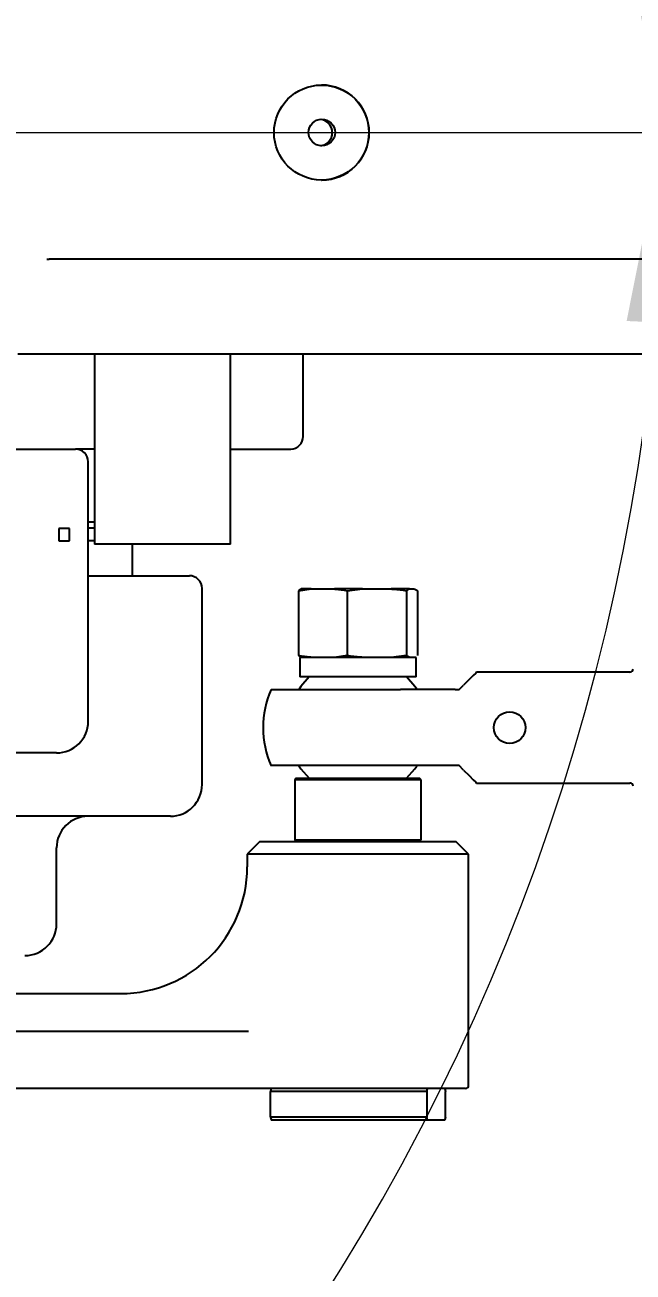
# Model space of a CAD drawing. Header units: millimetres. Extents: x 0 to 420, y 0 to 297.
# Drawn here: x 114.28 to 123.89, y 50.56 to 70.26 of the extents above; entities that cross this region are included whole.
import ezdxf

# ---------------------------------------------------------------- set-up
doc = ezdxf.new("R2010")
doc.units = ezdxf.units.MM
doc.linetypes.add('PHANTOM', pattern=[12.7, 6.35, -1.27, 1.27, -1.27, 1.27, -1.27])
doc.layers.get('0').update_dxf_attribs({"lineweight": 18})
doc.layers.add('双点划线层', color=7, linetype='PHANTOM', lineweight=18)
doc.layers.add('标注层', color=7, linetype='Continuous', lineweight=15)
doc.styles.add('SLDTEXTSTYLE6', font='', dxfattribs={"width": 0.7})
doc.styles.get('SLDTEXTSTYLE6').set_extended_font_data('宋体')
doc.dimstyles.new('SLDDIMSTYLE0', dxfattribs={"dimtxt": 3, "dimasz": 3, "dimexe": 0, "dimexo": 0.0625, "dimgap": 0.75, "dimtad": 1, "dimdec": 4, "dimlfac": 10, "dimzin": 12, "dimdsep": 46, "dimtxsty": 'SLDTEXTSTYLE6', "dimcen": 0.09, "dimdle": 6, "dimazin": 3, "dimtfac": 1, "dimtdec": 3, "dimtofl": 0, "dimtmove": 0, "dimatfit": 3, "dimfxl": 1, "dimfrac": 2, "dimtolj": 1, "dimarcsym": 0})
doc.dimstyles.new('SLDDIMSTYLE8', dxfattribs={"dimtxt": 3, "dimasz": 3, "dimexe": 0, "dimexo": 0.0625, "dimgap": 0.75, "dimtad": 1, "dimdec": 1, "dimlfac": 10, "dimrnd": 1e-09, "dimzin": 12, "dimdsep": 46, "dimtxsty": 'SLDTEXTSTYLE6', "dimcen": 0, "dimdle": 6, "dimadec": 0, "dimazin": 3, "dimtfac": 1, "dimtdec": 3, "dimtofl": 0, "dimtmove": 0, "dimatfit": 3, "dimfxl": 1, "dimfrac": 2, "dimtolj": 1, "dimarcsym": 0})

# ---------------------------------------------------------------- blocks, each defined once
blk = doc.blocks.new('*X27')
at = {"layer": '标注层', "transparency": 16777216}
blk.add_hatch(color=256, dxfattribs=at).paths.add_polyline_path([(233.011, 96.215), (229.978, 96.097), (230.154, 95.191)], flags=0)
blk.add_line((233.011, 96.215), (90.275, 68.561), dxfattribs=at)
at = {"layer": '标注层', "transparency": 16777216, "insert": (154.888, 85.018), "char_height": 3, "width": 21.26774, "attachment_point": 1, "rotation": 10.9646, "style": 'SLDTEXTSTYLE6'}
blk.add_mtext('R1453.9', dxfattribs=at)
blk = doc.blocks.new('*X28')
at = {"layer": '标注层', "transparency": 16777216}
for points in [[(64.149, 90.483), (66.517, 92.383), (65.836, 93.007)], [(124.38, 68.561), (124.71, 71.578), (123.788, 71.538)]]:
    blk.add_hatch(color=256, dxfattribs=at).paths.add_polyline_path(points, flags=0)
blk.add_arc((90.275, 68.561), 34.105, 0, 140, dxfattribs=at)
at = {"layer": '标注层', "transparency": 16777216, "insert": (99.161, 105.736), "char_height": 3, "width": 12.0331, "attachment_point": 1, "rotation": 340, "style": 'SLDTEXTSTYLE6'}
blk.add_mtext('140%%D', dxfattribs=at)
blk = doc.blocks.new('*X29')
at = {"layer": '标注层', "transparency": 16777216}
for points in [[(124.38, 68.561), (123.788, 65.584), (124.71, 65.544)], [(64.149, 46.639), (65.836, 44.115), (66.517, 44.739)]]:
    blk.add_hatch(color=256, dxfattribs=at).paths.add_polyline_path(points, flags=0)
blk.add_arc((90.275, 68.561), 34.105, 220, 360, dxfattribs=at)
at = {"layer": '标注层', "transparency": 16777216, "insert": (96.516, 38.654), "char_height": 3, "width": 12.0331, "attachment_point": 1, "rotation": 20, "style": 'SLDTEXTSTYLE6'}
blk.add_mtext('140%%D', dxfattribs=at)
blk = doc.blocks.new('*X30')
at = {"layer": '标注层', "transparency": 16777216}
blk.add_hatch(color=0, dxfattribs=at).paths.add_polyline_path([(127.834, 97.02), (128.429, 96.217), (125.721, 94.832)], flags=0)
at = {"layer": '标注层', "color": 0, "lineweight": -2, "transparency": 16777216}
blk.add_line((145.51, 109.499), (128.132, 96.619), dxfattribs=at)
at = {"layer": '标注层', "color": 0, "transparency": 16777216, "insert": (139.631, 107.942), "char_height": 3, "width": 17.5776, "attachment_point": 5, "rotation": 36.5442, "style": 'SLDTEXTSTYLE6'}
blk.add_mtext('R441.2', dxfattribs=at)

msp = doc.modelspace()

# ---------------------------------------------------------------- linework, layer by layer
at = {"color": 161, "linetype": 'Continuous', "lineweight": 25, "true_color": 0x67adff}
for p, q in [((118.96753446, 69.31092361), (118.96381513, 69.31092361)), ((118.96381513, 67.81092364), (118.96753446, 67.81092364)), ((114.61914912, 66.56309589), (114.65591029, 66.56092367)), ((117.54418448, 66.56092367), (114.65591029, 66.56092367)), ((129.45469752, 66.56092367), (117.54418448, 66.56092367)), ((116.08969406, 65.06092361), (114.16202173, 65.06092361)), ((115.37754372, 65.06092361), (115.37754372, 62.06092387)), ((164.69398275, 65.06092361), (116.08969406, 65.06092361)), ((117.52515868, 62.06092387), (117.52515868, 65.06092361)), ((118.67210105, 63.76092359), (118.67210105, 65.06092361)), ((109.16313663, 63.56092355), (115.07515744, 63.56092355)), ((115.37754372, 63.56092355), (115.07515744, 63.56092355)), ((117.52515868, 63.56092355), (118.47891644, 63.56092355)), ((115.27515784, 59.26092341), (115.27515784, 63.36092352)), ((115.27515784, 59.26092341), (115.27515784, 63.36092352)), ((114.98113815, 62.30692363), (114.81037286, 62.30692363)), ((114.81037286, 62.30692363), (114.81037286, 62.11142363)), ((114.98113815, 62.11142363), (114.98113815, 62.30692363)), ((115.27515784, 62.41092346), (115.37754372, 62.41092346)), ((115.37754372, 62.31092363), (115.27515784, 62.31092363)), ((114.81037286, 62.11142363), (114.98113815, 62.11142363)), ((115.37754372, 62.1114239), (115.27515784, 62.1114239)), ((115.53425327, 62.06092387), (115.37754372, 62.06092387)), ((117.09674135, 62.06092387), (115.53425327, 62.06092387)), ((115.97515777, 61.5609236), (115.97515777, 62.06092387)), ((117.33614937, 62.06092387), (117.09674135, 62.06092387)), ((117.52515868, 62.06092387), (117.33614937, 62.06092387)), ((115.27515784, 61.5609236), (115.97557202, 61.5609236)), ((115.97557202, 61.5609236), (116.8751581, 61.5609236)), ((117.07515851, 58.26092362), (117.07515851, 61.36092394)), ((118.60030428, 61.32372691), (118.80041495, 61.35092377)), ((118.60030428, 61.32372691), (118.60030428, 60.29812022)), ((118.80041495, 61.35092377), (118.64460543, 61.35092377)), ((118.80041495, 61.35092377), (119.16969851, 61.35092377)), ((119.61422399, 61.35092377), (119.16969851, 61.35092377)), ((119.36980918, 61.32372691), (119.61422399, 61.35092377)), ((119.36980918, 61.32372691), (119.36980918, 60.29812022)), ((119.61422399, 61.35092377), (120.06526128, 61.35092377)), ((120.35397426, 61.35092377), (120.06526128, 61.35092377)), ((120.3096731, 61.32372691), (120.35397426, 61.35092377)), ((120.3096731, 61.32372691), (120.3096731, 60.29812022)), ((120.35397426, 61.35092377), (120.43573097, 61.35092377)), ((120.48003212, 61.32372691), (120.48003212, 60.29812022)), ((117.07515851, 58.26092362), (117.07515851, 61.16092353)), ((118.60030428, 60.29812022), (118.64460543, 60.27092337)), ((119.36980918, 60.29812022), (119.16969851, 60.27092337)), ((120.3096731, 60.29812022), (120.06526128, 60.27092337)), ((118.62183646, 60.27092337), (118.62183646, 59.96092334)), ((120.45849994, 60.27092337), (118.62183646, 60.27092337)), ((120.45849994, 59.96092334), (120.45849994, 60.27092337)), ((120.45849994, 59.96092334), (118.62183646, 59.96092334)), ((123.84016946, 60.03592386), (121.41516939, 60.03592386)), ((121.07662991, 59.76092367), (120.21335796, 59.76092367)), ((121.07662991, 59.76092367), (121.14016846, 59.76092367)), ((121.14016846, 59.76092367), (121.21126786, 59.83202457)), ((114.77515832, 58.76092388), (100.77515751, 58.76092388)), ((121.07662991, 58.56092348), (120.21335796, 58.56092348)), ((121.14016846, 58.56092348), (121.07662991, 58.56092348)), ((121.21126786, 58.48982333), (121.14016846, 58.56092348)), ((118.56516734, 58.36092382), (118.54016915, 58.33592339)), ((118.54016915, 58.33592339), (118.54016915, 57.3859237)), ((119.88775269, 58.33592339), (118.54016915, 58.33592339)), ((118.56516734, 58.36092382), (119.87906233, 58.36092382)), ((119.87906233, 58.36092382), (120.51516906, 58.36092382)), ((120.54016725, 58.33592339), (119.88775269, 58.33592339)), ((120.54016725, 58.33592339), (120.51516906, 58.36092382)), ((120.54016725, 57.3859237), (120.54016725, 58.33592339)), ((121.41516939, 58.28592329), (123.84016946, 58.28592329)), ((114.67584208, 57.76092335), (113.27515826, 57.76092335)), ((115.7052292, 57.76092335), (114.67584208, 57.76092335)), ((116.57515899, 57.76092335), (115.7052292, 57.76092335)), ((117.99016729, 57.36092328), (117.79016689, 57.16092362)), ((117.99016729, 57.36092328), (121.09016911, 57.36092328)), ((118.54016915, 57.3859237), (118.56516734, 57.36092328)), ((118.54016915, 57.3859237), (119.88775269, 57.3859237)), ((119.88775269, 57.3859237), (120.54016725, 57.3859237)), ((120.51516906, 57.36092328), (120.54016725, 57.3859237)), ((121.29016951, 57.16092362), (121.09016911, 57.36092328)), ((114.77515832, 56.06092363), (114.77515832, 57.26092382)), ((114.77515832, 56.06092363), (114.77515832, 57.26092382)), ((117.79016689, 57.16092362), (117.79016689, 56.96092396)), ((121.29016951, 57.16092362), (117.79016689, 57.16092362)), ((121.29016951, 53.51092367), (121.29016951, 57.16092362)), ((90.32047553, 54.96092289), (115.88478819, 54.96092289)), ((117.59337321, 54.36092316), (90.76205291, 54.36092316)), ((117.81092719, 54.36092316), (117.59337321, 54.36092316)), ((117.52995387, 53.46092432), (91.16841922, 53.46092432)), ((117.97705725, 53.46092432), (117.52995387, 53.46092432)), ((121.24016717, 53.46092432), (117.97705725, 53.46092432)), ((118.16874281, 53.46092432), (118.1566222, 53.41092347)), ((120.62932387, 53.41092347), (118.1566222, 53.41092347)), ((118.1566222, 53.01092415), (118.1566222, 53.41092347)), ((120.62932387, 53.41092347), (120.62932387, 53.01092415)), ((120.91159359, 53.46092432), (120.92371419, 53.41092347)), ((120.92371419, 53.01092415), (120.92371419, 53.41092347)), ((118.1566222, 53.01092415), (120.62932387, 53.01092415)), ((120.6414415, 52.96092331), (120.62932387, 53.01092415)), ((120.6414415, 52.96092331), (118.16874281, 52.96092331)), ((120.91159359, 52.96092331), (120.6414415, 52.96092331))]:
    msp.add_line(p, q, dxfattribs=at)
for points in [[(118.77016858, 59.96092334), (118.6398609, 59.81138497), (118.60993937, 59.7679682)], [(120.47429517, 59.76197197), (120.4404755, 59.81138497), (120.31016782, 59.96092334)], [(121.41516939, 60.03592386), (121.40192822, 60.02268492), (121.36261598, 59.98337044), (121.29841283, 59.91916954), (121.21126786, 59.83202457)], [(118.60604123, 58.55987518), (118.6398609, 58.51046219), (118.77016858, 58.36092382)], [(120.31016782, 58.36092382), (120.4404755, 58.51046219), (120.47039703, 58.55387895)], [(121.21126786, 58.48982333), (121.29841283, 58.40267762), (121.36261598, 58.33847671), (121.40192822, 58.29916223), (121.41516939, 58.28592329)]]:
    msp.add_lwpolyline(points, dxfattribs=at)
for centre, radius in [((118.96417559, 68.56099003), 0.74984119), ((118.96929938, 68.56088608), 0.20994779), ((121.94016808, 59.16092363), 0.25)]:
    msp.add_circle(centre, radius, dxfattribs=at)
for centre, radius, start, end in [((118.96730301, 68.56121142), 0.74971222, 359.978005522, 89.982312284), ((118.92468786, 68.56098648), 0.20994525, 359.982846085, 83.876228368), ((118.92468786, 68.56086077), 0.20994525, 276.123771632, 0.017153915), ((118.96730301, 68.56063583), 0.74971222, 270.017687716, 0.021994478), ((118.47544879, 63.75757377), 0.19668079, 271.010225143, 0.975893195), ((115.07515784, 63.36092363), 0.2, 0, 90), ((116.87515784, 61.36092363), 0.2, 0, 90), ((123.84016808, 60.08592363), 0.05, 270, 0), ((119.54016808, 59.16092363), 1.5, 156.344073972, 203.646732315), ((114.77515784, 59.26092363), 0.5, 270, 0), ((116.57515784, 58.26092363), 0.5, 270, 0), ((123.84016808, 58.23592363), 0.05, 0, 90), ((115.27515784, 57.26092363), 0.5, 90, 180), ((115.79016808, 56.96092363), 2, 270, 360), ((114.27515784, 56.06092363), 0.5, 270, 0), ((121.24016808, 53.51092363), 0.05, 270, 360)]:
    msp.add_arc(centre, radius, start, end, dxfattribs=at)
for points, knots in [([(118.64460543, 61.35092377), (118.64360297, 61.35049436), (118.62879071, 61.34414942), (118.61404864, 61.33358053), (118.60030428, 61.32372691)], [0, 0, 0, 0, 0.003524295453, 0.052074759939, 0.052074759939, 0.052074759939, 0.052074759939]), ([(119.16969851, 61.35092377), (119.17439588, 61.35047796), (119.2413052, 61.34412782), (119.30789465, 61.33355628), (119.36980918, 61.32372691)], [0, 0, 0, 0, 0.01418014982, 0.20198192259, 0.20198192259, 0.20198192259, 0.20198192259]), ([(120.06526128, 61.35092377), (120.07739155, 61.34996137), (120.1590904, 61.3434795), (120.24041944, 61.33281122), (120.3096731, 61.32372691)], [0, 0, 0, 0, 0.03651769715, 0.24595101729, 0.24595101729, 0.24595101729, 0.24595101729]), ([(120.43573097, 61.35092377), (120.43673343, 61.35049436), (120.45154569, 61.34414942), (120.46628776, 61.33358053), (120.48003212, 61.32372691)], [0, 0, 0, 0, 0.003524295453, 0.052074759939, 0.052074759939, 0.052074759939, 0.052074759939]), ([(118.80041495, 60.27092337), (118.79571765, 60.27136917), (118.72883705, 60.27771649), (118.66223168, 60.28828965), (118.60030428, 60.29812022)], [0, 0, 0, 0, 0.01418601583, 0.20198190359, 0.20198190359, 0.20198190359, 0.20198190359]), ([(119.61422399, 60.27092337), (119.60209271, 60.27188576), (119.5203921, 60.27836717), (119.43906255, 60.28903576), (119.36980918, 60.29812022)], [0, 0, 0, 0, 0.03652036915, 0.24595399245, 0.24595399245, 0.24595399245, 0.24595399245]), ([(120.35397426, 60.27092337), (120.3529718, 60.27135303), (120.33815958, 60.27770175), (120.32341749, 60.28826856), (120.3096731, 60.29812022)], [0, 0, 0, 0, 0.003524289423, 0.0520745045, 0.0520745045, 0.0520745045, 0.0520745045]), ([(118.16972033, 59.76092367), (118.16956925, 59.76092367), (118.16917863, 59.76092367), (118.21265869, 59.76092367), (118.29427325, 59.76092367), (118.4119016, 59.76092367), (118.56235046, 59.76092367), (118.73918044, 59.76092367), (118.94043126, 59.76092367), (119.15683473, 59.76092367), (119.3861067, 59.76092367), (119.6177525, 59.76092367), (119.84897639, 59.76092367), (120.04875463, 59.76092367), (120.16587377, 59.76092367), (120.21335796, 59.76092367)], [0, 0, 0, 0, 0.1058951007, 0.2737952181, 0.4369650149, 0.6048638146, 0.7680334832, 0.9359374548, 1.0991066933, 1.2670067785, 1.4301752619, 1.5980771969, 1.7612473068, 1.929146746, 2.0436376333, 2.0436376333, 2.0436376333, 2.0436376333]), ([(120.21335796, 58.56092348), (120.14512826, 58.56092348), (120.00669171, 58.56092348), (119.78171567, 58.56092348), (119.54918484, 58.56092348), (119.31813517, 58.56092348), (119.0914122, 58.56092348), (118.87938807, 58.56092348), (118.68429095, 58.56092348), (118.51509776, 58.56092348), (118.37377339, 58.56092348), (118.26599228, 58.56092348), (118.19615196, 58.56092348), (118.16396748, 58.56092348), (118.16855863, 58.56092348), (118.16972927, 58.56092348)], [0, 0, 0, 0, 0.1634701603, 0.3316773504, 0.495145045, 0.6633539981, 0.8268209012, 0.9950287075, 1.1584929776, 1.3267036129, 1.4901686038, 1.6583775368, 1.8218467002, 1.9900589414, 2.0476281643, 2.0476281643, 2.0476281643, 2.0476281643]), ([(120.62932387, 53.41092347), (120.63146591, 53.41993563), (120.63548585, 53.43684864), (120.63954519, 53.45325851), (120.6414415, 53.46092432)], [0, 0, 0, 0, 0.027414525536, 0.051448512731, 0.051448512731, 0.051448512731, 0.051448512731]), ([(118.1566222, 53.01092415), (118.1587637, 53.00191295), (118.16278185, 52.98500499), (118.1668451, 52.96858988), (118.16874281, 52.96092331)], [0, 0, 0, 0, 0.027420186264, 0.051449225713, 0.051449225713, 0.051449225713, 0.051449225713]), ([(120.92371419, 53.01092415), (120.9215727, 53.00191295), (120.91755455, 52.98500499), (120.9134913, 52.96858988), (120.91159359, 52.96092331)], [0, 0, 0, 0, 0.027420186264, 0.051449225713, 0.051449225713, 0.051449225713, 0.051449225713])]:
    msp.add_open_spline(points, degree=3, knots=knots, dxfattribs=at)
at = {"layer": '双点划线层'}
msp.add_circle((90.27515784, 68.56092363), 44.12053834, dxfattribs=at)
at = {"layer": '标注层'}
msp.add_line((90.27515784, 68.56092363), (242.66343596, 68.56092363), dxfattribs=at)

# ---------------------------------------------------------------- dimensions: what is measured, and where the dimension line sits
for mpoint, picture, middle in [((125.72148529, 94.83219641), '*X30', (140.97083413, 106.13434904)), ((233.01102415, 96.21457746), '*X27', (155.62364978, 81.2215437))]:
    dim = msp.add_radius_dim(center=(90.27515784, 68.56092363), mpoint=mpoint, dimstyle='SLDDIMSTYLE8', override={"dimpost": 'R<>', "dimsah": 1, "dimtzin": 12}, dxfattribs=at)
    dim.commit()
    dim.dimension.update_dxf_attribs({"geometry": picture, "text_midpoint": middle, "dimtype": 164})
for base, line1, line2, picture, middle in [((101.93980834, 100.60928748), ((44.31249126, 107.12818021), (90.27515784, 68.56092363)), ((242.66343596, 68.56092363), (90.27515784, 68.56092363)), '*X28', (101.93980834, 100.60928748)), ((101.93980834, 36.51255977), ((242.66343596, 68.56092363), (90.27515784, 68.56092363)), ((44.31249126, 29.99366705), (90.27515784, 68.56092363)), '*X29', (101.93980834, 36.51255977))]:
    dim = msp.add_angular_dim_2l(base=base, line1=line1, line2=line2, dimstyle='SLDDIMSTYLE0', override={"dimtad": 1, "dimtih": 0, "dimtoh": 0, "dimsah": 1, "dimtdec": 2, "dimtzin": 12}, dxfattribs=at)
    dim.commit()
    dim.dimension.update_dxf_attribs({"geometry": picture, "text_midpoint": middle, "dimtype": 162})

doc.saveas('drawing.dxf')
